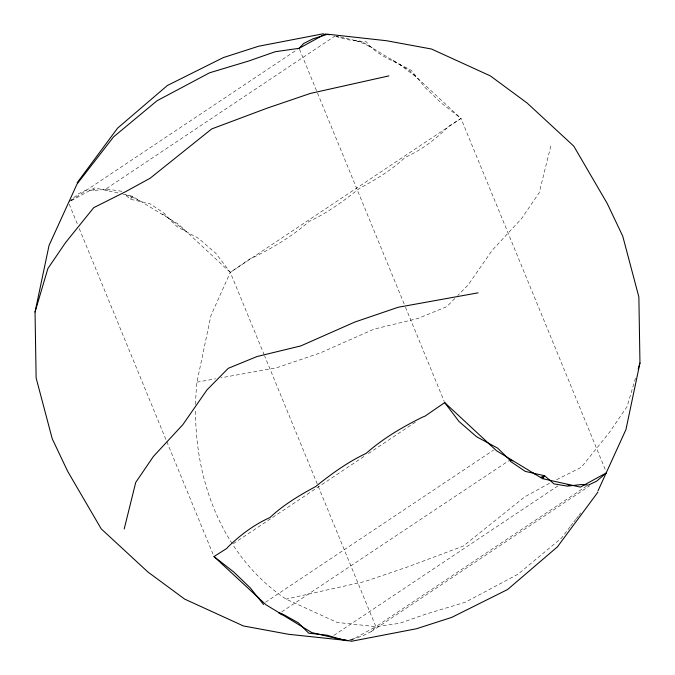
<?xml version="1.0" encoding="UTF-8"?>
<svg xmlns="http://www.w3.org/2000/svg" width="675" height="675" viewBox="0 0 675 675"><rect width="100%" height="100%" fill="white"/><g stroke="black" fill="none" stroke-linecap="round" stroke-linejoin="round"><path stroke-width="0.51" stroke-dasharray="3.38 2.53" d="M122.918 194.079L130.84 195.961L130.393 199.26L149.757 203.58L164.675 213.604L166.252 216L177.247 226.792L198.492 238.3L215.932 253.454L230.31 272.388L264.305 355.118M195.598 404.384A263.343 214.481 -66.6 0 1 196.931 382.16L210.938 315.554L230.31 272.388L250.012 258.846L252.281 257.951C272.498 248.046 292.047 236.478 308.973 221.543C327.265 212.963 343.727 201.032 359.404 188.401C375.587 179.66 391.618 170.151 405.034 157.444C420.787 150.432 434.717 139.978 447.036 127.988L448.158 126.622L461 118.446L606.58 472.736M550.808 146.011L539.258 192.611L521.589 218.557L492.109 250.391L468.053 285.061L457.76 295.498M635.479 378.135L627.126 406.443L609.458 432.388L581.251 467.353L556.031 480.001M69.188 201.614L78.334 193.852L86.645 189.852L93.445 190.493L105.131 189.481L335.121 35.952M340.419 37.015L363.226 42.424L409.101 70.259L461 118.446L230.31 272.388L178.411 224.193L132.536 196.357L130.393 199.26L124.951 194.56L133.009 197.513L141.539 201.749M570.071 526.787L561.448 538.11L517.953 574.256L465.396 602.21L426.465 613.929L399.76 623.287L375.891 626.678L337.011 622.384L286.073 599.113A263.343 214.481 -66.6 0 1 232.74 544.548M570.704 525.968L573.218 522.712M573.851 521.893L575.733 519.455M576.366 518.636L578.256 516.198M578.88 515.379L580.77 512.933M351.861 639.428L361.994 636.204L371.284 631.538L375.891 626.678L586.406 486.202M454.815 298.485L446.732 306.686L418.036 318.44L374.144 329.105L320.22 352.932L276.826 367.732L220.793 377.848M71.052 200.5L297.354 49.494M93.251 190.291L94.728 189.304L90.577 190.114M233.297 543.679L364.871 455.878M368.381 453.541L417.496 420.761M265.528 602.252L493.585 450.073M333.88 635.377L557.795 485.966M371.284 631.538L589.646 485.831M281.72 611.854L508.756 460.738M71.187 200.745L94.61 187.895L118.859 193.118M549.492 483.275L524.846 496.783L463.295 546.067L408.08 566.764L364.686 581.563L286.073 599.113M350.502 640.6L375.891 626.678L264.701 356.096M106.836 189.051L121.011 191.168L123.373 193.202M349.582 639.63L353.734 638.828M196.931 382.16L215.603 378.785M336.808 36.239L338.386 36.534L335.559 35.969M130.84 195.961L132.536 196.357M335.855 36.517L347.92 39.749L366.314 41.825C377.553 56.633 396.09 61.425 411.438 70.512L424.862 87.252L441.307 103.064L461 118.446M355.624 40.618L363.698 43.571L372.229 47.807M105.131 189.481L107.696 190.477M162.253 214.135L166.252 216M392.943 60.193L396.293 62.505M398.689 63.771L417.108 77.692M167.991 217.713L186.418 231.635M299.514 49.292L317.107 92.121M317.512 93.091L405.093 306.256M405.498 307.226L444.293 401.642M69.221 204.204L77.617 224.648M79.22 228.538L166.404 440.724M166.809 441.703L213.604 555.584M232.175 543.67A263.343 214.481 -66.6 0 1 195.531 409.683"/><path stroke-width="1.01" d="M348.106 640.617L288.571 634.289L243.464 625.97L184.655 599.105L147.96 572.037L101.216 528.862L67.719 471.42L52.237 438.775L36.129 377.975L35.041 312.027L49.047 245.43L77.093 183.938L113.552 136.89L157.047 100.744L209.604 72.79L248.535 61.071L275.24 51.713L299.109 48.322L325.308 33.961L329.408 34.763M299.109 48.322L303.716 43.462L313.006 38.796L327.637 34.214L386.429 40.711L431.536 49.03L490.345 75.895L527.04 102.963L573.784 146.137L607.281 203.58L622.763 236.225L638.871 297.025L639.959 362.973L625.953 429.57L597.907 491.062M124.192 528.989L135.743 482.389L153.411 456.443L182.891 424.609L206.947 389.939L228.268 368.314L256.964 356.56L300.856 345.895L354.78 322.068L398.174 307.268L478.069 292.84M35.041 312.027L47.874 268.557L65.543 242.612L93.749 207.647L125.508 191.725L150.154 178.217L211.705 128.933L266.92 108.236L310.314 93.437L388.927 75.887M638.17 369.039L639.959 362.973M77.195 182.714L117.568 128.157L167.408 85.48L223.324 57.586L258.533 46.254L323.435 33.75M542.464 478.642L544.607 475.74L553.956 483.857L567.447 486.135L581.555 484.507L588.355 485.148L596.666 481.148L606.58 472.736L580.39 487.105L542.464 478.642L496.589 450.807L444.69 402.612L424.988 416.154L422.719 417.049C402.502 426.954 382.953 438.522 366.027 453.457C347.735 462.038 331.273 473.968 315.596 486.599C299.413 495.34 283.382 504.849 269.966 517.556C254.213 524.568 240.283 535.022 227.964 547.012L226.842 548.378L214 556.554L265.899 604.741L311.774 632.576L336.597 638.432L351.565 641.25L416.467 628.746L451.676 617.414L507.592 589.52L557.432 546.843L597.805 492.286M512.764 460.898L509.085 459.321L497.753 448.208L476.508 436.7L459.068 421.546L444.69 402.612M540.439 477.428L544.607 475.74L525.277 471.395L510.41 461.337L509.633 460.156M278.589 612.672L282.066 614.841M336.597 638.432L347.363 640.786M279.062 612.765L282.023 613.735L298.367 622.814L308.686 633.175L327.122 635.226L340.099 639.09M541.991 477.487L543.772 478.136M567.287 484.49L570.139 485.587M533.393 473.217L535.115 474.069M214 556.554L233.693 571.936L250.138 587.748L263.562 604.488M488.582 443.365L490.835 445.213M257.892 597.308L259.394 598.539"/></g></svg>
